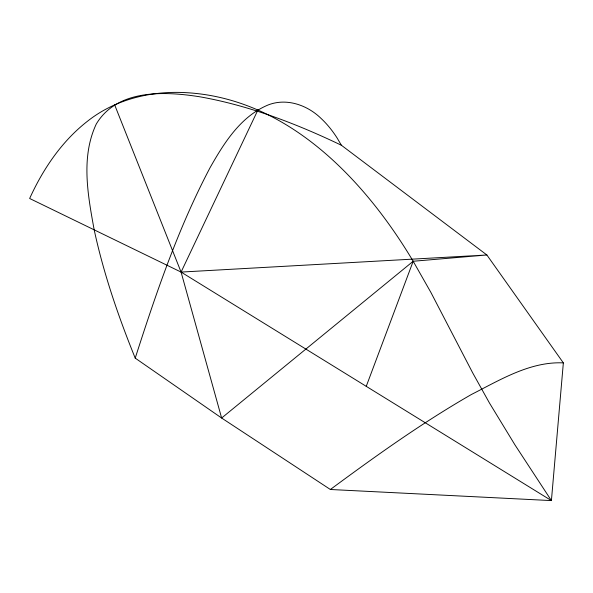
<?xml version="1.0" encoding="UTF-8"?>
<svg xmlns="http://www.w3.org/2000/svg" width="593" height="593" viewBox="0 0 593 593"><rect width="100%" height="100%" fill="white"/><g stroke="black" fill="none" stroke-linecap="round" stroke-linejoin="round"><path stroke-width="0.89" d="M563.35 362.886L551.408 500.596L330.375 489.492L221.634 418.028L135.219 358.128C118.326 316.447 103.627 273.721 94.154 229.706C87.875 195.201 80.7 157.071 96.296 123.989C117.318 88.957 164.483 91.226 199.678 96.77C249.067 105.487 296.278 123.663 341.368 145.233L486.875 254.983L563.35 362.886C530.186 361.33 499.995 380.002 471.442 394.471C422.223 422.727 375.977 455.802 330.375 489.492M135.219 358.128C156.07 293.209 178.13 228.194 210.033 167.745C224.11 142.861 240.81 116.161 268.37 104.872C286.923 97.741 307.671 105.228 321.302 118.659A905.971 264.901 -64 0 1 337.217 138.154L341.368 145.233M366.244 386.339L413.18 261.261C363.939 178.723 286.226 97.193 184.215 92.567C150.177 90.929 114.96 99.617 87.89 120.92C61.954 140.986 43.111 168.864 29.65 198.485L181.08 272.076L551.408 500.596L514.976 444.92L489.447 402.988L472.636 372.775L430.926 292.482L413.18 261.261L221.634 418.028L181.08 272.076L114.642 104.835M257.94 109.905L181.08 272.076L486.875 254.983L413.18 261.261"/></g></svg>
